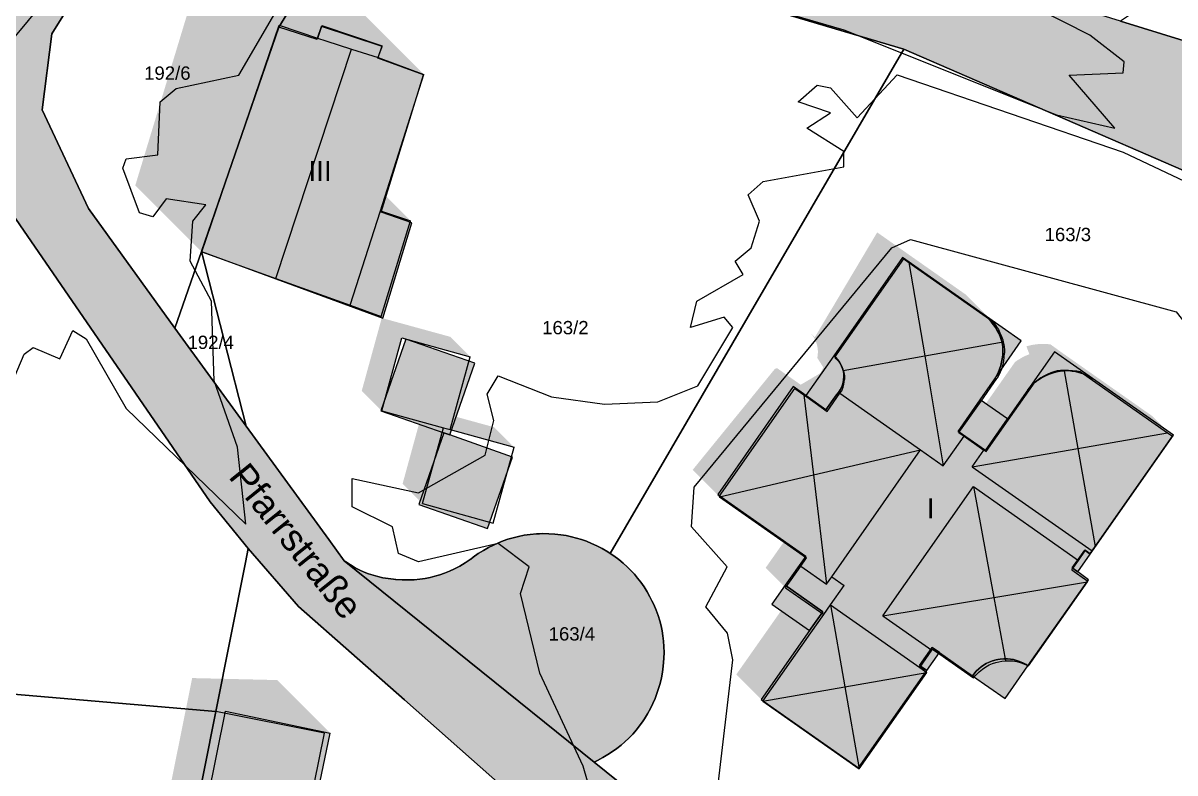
# Model space of a CAD drawing. Header units: millimetres. Extents: x 238 to 3518, y -74 to 2735.
# Drawn here: x 1613.8 to 1700.4, y 1264.7 to 1321.1 of the extents above; entities that cross this region are included whole.
import ezdxf
from ezdxf.enums import TextEntityAlignment as Align

# ---------------------------------------------------------------- set-up
doc = ezdxf.new("R2010")
doc.units = ezdxf.units.MM
for name, color, linetype in [('LP_Flurstueck_bez', 7, 'Continuous'), ('LP_Flurstuecke', 8, 'Continuous'), ('LP_Gebaeude_Dachaufsicht', 9, 'Continuous'), ('LP_Gebaeude_Dachschatten', 253, 'Continuous'), ('LP_Gebaeude_F', 254, 'Continuous'), ('LP_Gebaeude_Geschosszahl', 7, 'Continuous'), ('LP_Gebaeude_Schatten', 7, 'Continuous'), ('LP_Gebaeude_U', 7, 'Continuous'), ('LP_Topographie_Hoehenlinien', 8, 'Continuous'), ('LP_Verkehr_Strassen', 9, 'Continuous'), ('LP_Verkehr_Strassennamen', 7, 'Continuous'), ('LP_Verkehr_Wege_Plaetze', 252, 'Continuous')]:
    doc.layers.add(name, color=color, linetype=linetype)
doc.styles.get("Standard").update_dxf_attribs({"font": 'arial.ttf'})

msp = doc.modelspace()

# ---------------------------------------------------------------- hatches: boundary and pattern name
at = {"layer": 'LP_Gebaeude_Dachschatten'}
for points in [[(1638.493, 1319.17), (1636.557, 1319.786), (1635.92, 1320.003), (1635.916, 1319.99), (1633.043, 1320.985), (1627.217, 1303.922), (1632.8, 1301.91)], [(1681.599, 1296.085), (1680.405, 1303.119), (1680.027, 1303.385), (1674.831, 1295.989), (1674.875, 1295.95), (1675.035, 1295.788), (1675.166, 1295.624), (1675.271, 1295.464), (1675.361, 1295.294), (1675.442, 1295.1), (1675.477, 1294.984)], [(1681.599, 1296.085), (1687.503, 1297.147), (1687.467, 1297.295), (1687.379, 1297.562), (1687.262, 1297.839), (1687.142, 1298.069), (1687.06, 1298.205), (1686.92, 1298.411), (1686.766, 1298.607), (1686.661, 1298.726), (1680.405, 1303.119)], [(1693.123, 1289.134), (1692.093, 1294.975), (1692.075, 1294.973), (1691.786, 1294.935), (1691.517, 1294.881), (1691.252, 1294.811), (1690.976, 1294.718), (1690.691, 1294.601), (1690.397, 1294.454), (1690.099, 1294.276), (1689.899, 1294.137), (1687.882, 1291.264), (1686.216, 1288.891), (1686.056, 1289.003), (1685.18, 1287.755)], [(1693.123, 1289.134), (1699.875, 1290.307), (1693.298, 1294.926), (1693.057, 1294.962), (1692.711, 1294.991), (1692.383, 1294.994), (1692.093, 1294.975)], [(1673.229, 1287.145), (1672.508, 1293.16), (1671.842, 1293.628), (1666.142, 1285.512), (1666.159, 1285.5)], [(1673.229, 1287.145), (1681.289, 1289.018), (1675.223, 1293.276), (1674.273, 1291.921), (1672.734, 1293.002), (1672.508, 1293.16)], [(1686.804, 1277.924), (1685.263, 1286.254), (1678.446, 1276.544)], [(1686.804, 1277.924), (1693.844, 1279.087), (1693.878, 1279.135), (1693.01, 1279.745), (1692.661, 1279.99), (1693.165, 1280.706), (1685.263, 1286.254)], [(1675.597, 1271.196), (1674.518, 1277.372), (1674.003, 1276.638), (1673.039, 1275.264), (1669.423, 1270.116)], [(1675.597, 1271.196), (1681.77, 1272.274), (1681.228, 1272.655), (1674.518, 1277.372)], [(1630.351, 1236.879), (1636.888, 1267.701), (1628.996, 1269.352), (1624.466, 1246.896), (1624.38, 1246.468), (1622.696, 1239.079), (1626.725, 1237.921)]]:
    msp.add_hatch(color=253, dxfattribs=at).paths.add_polyline_path(points)
at = {"layer": 'LP_Gebaeude_F'}
for points in [[(1627.196, 1303.955), (1640.846, 1298.942), (1643.028, 1306.099), (1640.724, 1306.898), (1643.909, 1317.229), (1640.464, 1318.481), (1640.791, 1319.379), (1636.22, 1320.868), (1635.902, 1319.888), (1633.013, 1320.818)], [(1666.04, 1285.652), (1672.648, 1281.036), (1671.108, 1278.834), (1673.94, 1276.841), (1672.943, 1275.422), (1669.308, 1270.238), (1676.625, 1265.11), (1681.763, 1272.417), (1681.215, 1272.802), (1682.17, 1274.16), (1682.717, 1273.775), (1685.202, 1272.027), (1685.29, 1272.146), (1685.473, 1272.361), (1685.661, 1272.544), (1685.849, 1272.7), (1686.036, 1272.83), (1686.231, 1272.945), (1686.451, 1273.053), (1686.695, 1273.148), (1686.966, 1273.226), (1687.111, 1273.256), (1687.279, 1273.283), (1687.56, 1273.305), (1687.823, 1273.302), (1688.066, 1273.278), (1688.29, 1273.239), (1688.51, 1273.182), (1688.741, 1273.103), (1688.981, 1272.997), (1689.228, 1272.861), (1689.37, 1272.767), (1693.919, 1279.254), (1693.109, 1279.841), (1692.705, 1280.135), (1693.639, 1281.47), (1694.049, 1281.183), (1700.306, 1290.119), (1694.229, 1294.388), (1694.025, 1294.507), (1693.743, 1294.647), (1693.468, 1294.758), (1693.203, 1294.843), (1692.95, 1294.906), (1692.692, 1294.953), (1692.416, 1294.983), (1692.12, 1294.995), (1691.805, 1294.983), (1691.57, 1294.958), (1691.39, 1294.91), (1691.091, 1294.81), (1690.818, 1294.695), (1690.57, 1294.569), (1690.346, 1294.435), (1690.131, 1294.286), (1689.913, 1294.113), (1689.695, 1293.913), (1689.48, 1293.682), (1689.361, 1293.538), (1687.826, 1291.345), (1686.162, 1288.97), (1684.109, 1290.397), (1685.77, 1292.785), (1686.872, 1294.368), (1686.975, 1294.542), (1687.119, 1294.823), (1687.233, 1295.096), (1687.321, 1295.36), (1687.388, 1295.613), (1687.437, 1295.869), (1687.472, 1296.145), (1687.487, 1296.441), (1687.479, 1296.756), (1687.461, 1296.957), (1687.404, 1297.179), (1687.304, 1297.478), (1687.19, 1297.751), (1687.064, 1297.999), (1686.93, 1298.224), (1686.782, 1298.439), (1686.61, 1298.657), (1686.409, 1298.876), (1686.18, 1299.091), (1686.002, 1299.236), (1679.935, 1303.484), (1674.757, 1296.107), (1674.882, 1295.997), (1675.038, 1295.831), (1675.165, 1295.664), (1675.266, 1295.5), (1675.352, 1295.328), (1675.428, 1295.133), (1675.488, 1294.912), (1675.516, 1294.748), (1675.521, 1294.522), (1675.501, 1294.294), (1675.462, 1294.088), (1675.408, 1293.903), (1675.338, 1293.724), (1675.243, 1293.537), (1675.119, 1293.345), (1674.976, 1293.169), (1674.171, 1292.033), (1672.648, 1293.113), (1671.708, 1293.778)], [(1686.002, 1299.236), (1686.18, 1299.091), (1686.409, 1298.876), (1686.61, 1298.657), (1686.782, 1298.439), (1686.93, 1298.224), (1687.064, 1297.999), (1687.19, 1297.751), (1687.304, 1297.478), (1687.404, 1297.179), (1687.461, 1296.957), (1687.479, 1296.756), (1687.487, 1296.441), (1687.472, 1296.145), (1687.437, 1295.869), (1687.388, 1295.613), (1687.321, 1295.36), (1687.233, 1295.096), (1687.119, 1294.823), (1686.975, 1294.542), (1686.872, 1294.368), (1688.865, 1297.232)], [(1640.69, 1291.959), (1645.427, 1290.3), (1645.867, 1290.142), (1647.747, 1295.538), (1642.559, 1297.347)], [(1689.361, 1293.538), (1689.48, 1293.682), (1689.695, 1293.913), (1689.913, 1294.113), (1690.131, 1294.286), (1690.346, 1294.435), (1690.57, 1294.569), (1690.818, 1294.695), (1691.091, 1294.81), (1691.39, 1294.91), (1691.57, 1294.958), (1691.805, 1294.983), (1692.12, 1294.995), (1692.416, 1294.983), (1692.692, 1294.953), (1692.95, 1294.906), (1693.203, 1294.843), (1693.468, 1294.758), (1693.743, 1294.647), (1694.025, 1294.507), (1694.229, 1294.388), (1691.365, 1296.4)], [(1672.648, 1293.113), (1674.171, 1292.033), (1674.976, 1293.169), (1675.119, 1293.345), (1675.243, 1293.537), (1675.338, 1293.724), (1675.408, 1293.903), (1675.462, 1294.088), (1675.501, 1294.294), (1675.521, 1294.522), (1675.516, 1294.748), (1675.488, 1294.912), (1675.428, 1295.133), (1675.352, 1295.328), (1675.266, 1295.5), (1675.165, 1295.664), (1675.038, 1295.831), (1674.882, 1295.997), (1674.757, 1296.107)], [(1684.109, 1290.397), (1686.162, 1288.97), (1687.826, 1291.345), (1685.77, 1292.785)], [(1643.539, 1284.912), (1648.717, 1283.093), (1650.596, 1288.471), (1645.867, 1290.142), (1645.427, 1290.3)], [(1692.705, 1280.135), (1693.109, 1279.841), (1694.049, 1281.183), (1693.639, 1281.47)], [(1670.108, 1277.411), (1672.943, 1275.422), (1673.94, 1276.841), (1671.108, 1278.834)], [(1681.215, 1272.802), (1681.763, 1272.417), (1682.717, 1273.775), (1682.17, 1274.16)], [(1685.202, 1272.027), (1687.644, 1270.31), (1689.37, 1272.767), (1689.228, 1272.861), (1688.981, 1272.997), (1688.741, 1273.103), (1688.51, 1273.182), (1688.29, 1273.239), (1688.066, 1273.278), (1687.823, 1273.302), (1687.56, 1273.305), (1687.279, 1273.283), (1687.111, 1273.256), (1686.966, 1273.226), (1686.695, 1273.148), (1686.451, 1273.053), (1686.231, 1272.945), (1686.036, 1272.83), (1685.849, 1272.7), (1685.661, 1272.544), (1685.473, 1272.361), (1685.29, 1272.146)], [(1622.235, 1239), (1626.425, 1237.767), (1630.17, 1236.755), (1636.438, 1267.7), (1628.275, 1269.339), (1623.826, 1247.008), (1623.744, 1246.573)]]:
    msp.add_hatch(color=254, dxfattribs=at).paths.add_polyline_path(points)
at = {"layer": 'LP_Gebaeude_Schatten'}
for points in [[(1643.916, 1317.275), (1640.475, 1318.539), (1640.798, 1319.425), (1636.241, 1320.942), (1635.92, 1320.003), (1635.916, 1319.99), (1633.043, 1320.985), (1627.217, 1303.922), (1622.217, 1308.922), (1627.543, 1326.485), (1627.792, 1326.771), (1628.493, 1329.17), (1630.895, 1327.583), (1633.798, 1326.425), (1636.33, 1323.894), (1639.416, 1321.775), (1643.916, 1317.275)], [(1640.651, 1307.019), (1641.014, 1308.161), (1642.928, 1306.247), (1640.651, 1307.019)], [(1673.723, 1294.776), (1673.858, 1294.969), (1673.884, 1295.027), (1673.966, 1295.24), (1673.519, 1295.944), (1673.551, 1296.134), (1673.565, 1296.326), (1673.561, 1296.536), (1673.532, 1296.763), (1673.52, 1296.825), (1673.507, 1296.882), (1673.477, 1296.984), (1673.442, 1297.1), (1673.361, 1297.294), (1673.271, 1297.464), (1673.166, 1297.624), (1673.035, 1297.788), (1673.333, 1297.492), (1678.027, 1305.385), (1678.405, 1305.119), (1684.661, 1300.726), (1686.661, 1298.726), (1680.405, 1303.119), (1680.027, 1303.385), (1674.831, 1295.989), (1674.875, 1295.95), (1675.035, 1295.788), (1675.166, 1295.624), (1675.271, 1295.464), (1675.361, 1295.294), (1675.442, 1295.1), (1675.477, 1294.984), (1675.507, 1294.882), (1675.52, 1294.825), (1675.532, 1294.763), (1675.561, 1294.536), (1675.565, 1294.326), (1675.551, 1294.134), (1675.519, 1293.944), (1675.466, 1293.74), (1675.384, 1293.527), (1675.358, 1293.469), (1675.223, 1293.276), (1674.273, 1291.921), (1672.734, 1293.002), (1672.508, 1293.16), (1671.842, 1293.628), (1666.142, 1285.512), (1664.142, 1287.512), (1670.342, 1295.128), (1670.508, 1295.16), (1670.734, 1295.002), (1672.273, 1293.921), (1673.723, 1294.776)], [(1640.757, 1298.943), (1645.904, 1297.53), (1647.404, 1296.03), (1642.257, 1297.443), (1640.751, 1291.959), (1639.251, 1293.459), (1640.757, 1298.943)], [(1684.716, 1290.391), (1686.382, 1292.764), (1688.399, 1295.637), (1688.599, 1295.776), (1688.897, 1295.954), (1689.191, 1296.101), (1689.476, 1296.218), (1689.252, 1296.811), (1689.517, 1296.881), (1689.786, 1296.935), (1690.075, 1296.973), (1690.093, 1296.975), (1690.383, 1296.994), (1690.711, 1296.991), (1691.057, 1296.962), (1691.798, 1296.426), (1698.375, 1291.807), (1698.745, 1291.547), (1700.245, 1290.047), (1699.875, 1290.307), (1693.298, 1294.926), (1693.057, 1294.962), (1692.711, 1294.991), (1692.383, 1294.994), (1692.093, 1294.975), (1692.075, 1294.973), (1691.786, 1294.935), (1691.517, 1294.881), (1691.252, 1294.811), (1690.976, 1294.718), (1690.691, 1294.601), (1690.397, 1294.454), (1690.099, 1294.276), (1689.899, 1294.137), (1687.882, 1291.264), (1686.216, 1288.891), (1686.056, 1289.003), (1684.57, 1290.048), (1684.175, 1290.326), (1684.405, 1290.654), (1684.556, 1290.503), (1684.716, 1290.391)], [(1643.615, 1291.173), (1645.393, 1290.685), (1643.827, 1284.979), (1642.327, 1286.479), (1643.615, 1291.173)], [(1650.714, 1289.225), (1645.899, 1290.546), (1646.177, 1291.559), (1649.214, 1290.725), (1650.714, 1289.225)], [(1670.783, 1281.78), (1671.005, 1282.096), (1672.715, 1280.895), (1672.283, 1280.28), (1671.138, 1278.65), (1669.638, 1280.15), (1670.783, 1281.78)], [(1693.01, 1279.745), (1692.661, 1279.99), (1692.811, 1280.203), (1693.878, 1279.135), (1693.01, 1279.745)], [(1671.039, 1277.264), (1671.723, 1278.239), (1674.003, 1276.638), (1673.039, 1275.264), (1669.423, 1270.116), (1667.423, 1272.116), (1671.039, 1277.264)], [(1681.228, 1272.655), (1681.294, 1272.75), (1681.77, 1272.274), (1681.228, 1272.655)], [(1626.496, 1271.852), (1632.888, 1271.701), (1636.888, 1267.701), (1628.996, 1269.352), (1624.466, 1246.896), (1624.38, 1246.468), (1622.696, 1239.079), (1626.725, 1237.921), (1625.341, 1232.645), (1623.956, 1227.369), (1620.57, 1228.363), (1619.329, 1223.516), (1616.829, 1226.016), (1616.57, 1232.363), (1620.456, 1230.869), (1617.341, 1240.645), (1620.404, 1241.371), (1620.196, 1241.579), (1621.88, 1248.968), (1621.966, 1249.396), (1626.496, 1271.852)]]:
    msp.add_hatch(color=7, dxfattribs=at).paths.add_polyline_path(points)
at = {"layer": 'LP_Verkehr_Strassen'}
for points in [[(1623.688, 1343.969), (1626.361, 1341.411), (1641.19, 1327.545), (1656.824, 1326.056), (1680.035, 1319.168), (1703.735, 1308.882), (1705.425, 1306.603), (1705.874, 1307.952), (1721.108, 1301.685), (1740.502, 1292.941), (1750.013, 1288.654), (1772.117, 1278.688), (1787.905, 1272.636), (1790.718, 1272.499), (1795.045, 1271.788), (1800.082, 1270.218), (1818.838, 1264.161), (1830.413, 1266.735), (1858.723, 1273.799), (1888.503, 1281.635), (1917.34, 1288.532), (1950.392, 1296.779), (1998.123, 1305.161), (2003.541, 1305.366), (2006.379, 1303.843), (2007.536, 1302.411), (2008.843, 1300.793), (2009.195, 1299.23), (2031.561, 1300.504), (2033.098, 1302.335), (2033.96, 1303.323), (2034.897, 1304.241), (2035.559, 1304.916), (2036.025, 1305.323), (2037.826, 1305.481), (2039.131, 1305.116), (2040.252, 1304.159), (2042.355, 1300.928), (2047.468, 1304.829), (2046.647, 1306.428), (2045.474, 1309.005), (2045.495, 1311.577), (2046.455, 1314.464), (2046.537, 1314.652), (2043.69, 1321.625), (2042.78, 1321.452), (2040.517, 1321.457), (2037.615, 1322.92), (2036.941, 1323.469), (2025.106, 1317.944), (2025.017, 1316.205), (1967.443, 1305.925), (1955.31, 1303.773), (1947.781, 1302.438), (1938.723, 1300.607), (1933.889, 1298.84), (1925.76, 1296.837), (1911.505, 1293.633), (1893.653, 1288.961), (1873.043, 1284.391), (1849.209, 1277.876), (1836.774, 1274.485), (1832.985, 1273.817), (1828.965, 1273.297), (1824.031, 1273.047), (1819.63, 1273.057), (1814.028, 1273.5), (1808.071, 1274.163), (1782.478, 1280.912), (1779.676, 1282.111), (1777.417, 1283.757), (1776.096, 1285.89), (1768.598, 1290.068), (1765.822, 1288.556), (1684.369, 1323.523), (1658.303, 1331.863), (1643.233, 1335.52), (1639.156, 1335.193), (1633.707, 1336.772), (1629.625, 1342.262)], [(1596.438, 1322.318), (1607.235, 1314.014), (1610.689, 1310.041), (1627.844, 1285.102), (1630.714, 1281.601), (1634.501, 1277.23), (1642.456, 1270.204), (1649.909, 1263.621), (1667.157, 1250.039), (1670.797, 1254.184), (1656.733, 1265.53), (1656.993, 1265.654), (1657.398, 1265.867), (1657.775, 1266.09), (1658.127, 1266.322), (1658.453, 1266.559), (1658.756, 1266.8), (1659.048, 1267.054), (1659.341, 1267.332), (1659.632, 1267.636), (1659.921, 1267.967), (1660.204, 1268.326), (1660.372, 1268.559), (1660.516, 1268.775), (1660.757, 1269.17), (1660.97, 1269.56), (1661.156, 1269.943), (1661.318, 1270.318), (1661.458, 1270.685), (1661.581, 1271.057), (1661.694, 1271.45), (1661.792, 1271.864), (1661.873, 1272.301), (1661.936, 1272.759), (1661.961, 1273.017), (1661.984, 1273.337), (1661.996, 1273.788), (1661.986, 1274.22), (1661.955, 1274.633), (1661.908, 1275.027), (1661.845, 1275.403), (1661.766, 1275.775), (1661.667, 1276.159), (1661.544, 1276.555), (1661.396, 1276.961), (1661.22, 1277.376), (1661.082, 1277.665), (1660.935, 1277.959), (1660.715, 1278.352), (1660.486, 1278.719), (1660.249, 1279.059), (1660.006, 1279.373), (1659.761, 1279.664), (1659.503, 1279.944), (1659.221, 1280.223), (1658.914, 1280.501), (1658.579, 1280.775), (1658.216, 1281.042), (1657.943, 1281.224), (1657.754, 1281.346), (1657.345, 1281.589), (1656.94, 1281.801), (1656.542, 1281.985), (1656.153, 1282.143), (1655.772, 1282.276), (1655.403, 1282.389), (1655.029, 1282.485), (1654.634, 1282.567), (1654.219, 1282.635), (1653.784, 1282.684), (1653.328, 1282.713), (1652.852, 1282.718), (1652.627, 1282.711), (1652.402, 1282.7), (1651.928, 1282.657), (1651.476, 1282.592), (1651.046, 1282.508), (1650.637, 1282.408), (1650.251, 1282.294), (1649.886, 1282.168), (1649.527, 1282.027), (1649.159, 1281.863), (1648.783, 1281.675), (1648.401, 1281.46), (1648.015, 1281.216), (1647.626, 1280.942), (1647.447, 1280.804), (1647.42, 1280.784), (1647.023, 1280.515), (1646.628, 1280.278), (1646.238, 1280.073), (1645.855, 1279.896), (1645.48, 1279.746), (1645.115, 1279.62), (1644.76, 1279.515), (1644.401, 1279.427), (1644.022, 1279.352), (1643.622, 1279.293), (1643.202, 1279.252), (1642.762, 1279.233), (1642.302, 1279.239), (1641.823, 1279.272), (1641.789, 1279.275), (1641.651, 1279.286), (1641.23, 1279.335), (1640.832, 1279.404), (1640.455, 1279.49), (1640.1, 1279.591), (1639.766, 1279.703), (1639.438, 1279.831), (1639.102, 1279.982), (1638.758, 1280.158), (1638.408, 1280.361), (1638.054, 1280.594), (1637.941, 1280.674), (1636.771, 1282.273), (1630.554, 1290.8), (1625.203, 1298.186), (1618.684, 1307.172), (1615.219, 1314.618), (1615.95, 1320.319), (1619.599, 1326.206)]]:
    msp.add_hatch(color=9, dxfattribs=at).paths.add_polyline_path(points)
at = {"layer": 'LP_Verkehr_Wege_Plaetze'}
msp.add_hatch(color=252, dxfattribs=at).paths.add_polyline_path([(1626.601, 1349.588), (1629.625, 1342.262), (1633.707, 1336.772), (1639.156, 1335.193), (1643.233, 1335.52), (1658.303, 1331.863), (1684.369, 1323.523), (1765.822, 1288.556), (1768.598, 1290.068), (1766.14, 1291.438), (1758.673, 1293.077), (1752.505, 1295.577), (1739.971, 1301.035), (1740.101, 1301.275), (1735.303, 1303.334), (1735.113, 1303.234), (1724.397, 1307.962), (1724.337, 1307.842), (1708.063, 1314.939), (1708.991, 1317.356), (1696.336, 1321.288), (1688.651, 1323.676), (1667.268, 1330.32), (1659.373, 1332.773), (1646.848, 1336.891), (1646.938, 1337.351), (1644.089, 1338.101), (1644.999, 1340.38), (1635.091, 1350.803), (1633.754, 1349.234), (1629.668, 1345.739)])

# ---------------------------------------------------------------- linework, layer by layer
at = {"layer": 'LP_Flurstuecke', "color": 8}
for points in [[(1696.336, 1321.288), (1708.991, 1317.356), (1708.063, 1314.939), (1724.337, 1307.842), (1724.397, 1307.962), (1735.113, 1303.234), (1735.303, 1303.334), (1740.101, 1301.275), (1749.347, 1318.238), (1771.109, 1341.318), (1767.91, 1346.626), (1763.133, 1356.325), (1748.217, 1357.241), (1716.427, 1361.213), (1711.821, 1346.731), (1707.434, 1334.991), (1704.297, 1326.597), (1697.462, 1322.039)], [(1615.219, 1314.618), (1618.684, 1307.172), (1625.203, 1298.186), (1627.196, 1303.955), (1633.013, 1320.818), (1635.429, 1324.752), (1641.19, 1327.545), (1635.393, 1328.195), (1619.599, 1326.206), (1615.95, 1320.319)], [(1596.438, 1322.318), (1607.235, 1314.014), (1610.689, 1310.041), (1627.844, 1285.102), (1630.714, 1281.601), (1634.501, 1277.23), (1642.456, 1270.204), (1649.909, 1263.621), (1667.157, 1250.039), (1670.797, 1254.184), (1656.733, 1265.53), (1637.941, 1280.674), (1636.771, 1282.273), (1630.554, 1290.8), (1625.203, 1298.186), (1618.684, 1307.172), (1615.219, 1314.618), (1615.95, 1320.319), (1619.599, 1326.206)], [(1577.675, 1276.107), (1590.25, 1272.438), (1596.167, 1272.018), (1602.205, 1271.568), (1628.275, 1269.339), (1630.504, 1280.544), (1630.714, 1281.601), (1627.844, 1285.102), (1610.689, 1310.041), (1607.235, 1314.014), (1602.865, 1312.692), (1596.068, 1302.656), (1577.735, 1276.467)], [(1625.203, 1298.186), (1630.554, 1290.8), (1627.196, 1303.955)], [(1637.941, 1280.674), (1656.733, 1265.53), (1656.993, 1265.654), (1657.398, 1265.867), (1657.775, 1266.09), (1658.127, 1266.322), (1658.453, 1266.559), (1658.756, 1266.8), (1659.048, 1267.054), (1659.341, 1267.332), (1659.632, 1267.636), (1659.921, 1267.967), (1660.204, 1268.326), (1660.372, 1268.559), (1660.516, 1268.775), (1660.757, 1269.17), (1660.97, 1269.56), (1661.156, 1269.943), (1661.318, 1270.318), (1661.458, 1270.685), (1661.581, 1271.057), (1661.694, 1271.45), (1661.792, 1271.864), (1661.873, 1272.301), (1661.936, 1272.759), (1661.961, 1273.017), (1661.984, 1273.337), (1661.996, 1273.788), (1661.986, 1274.22), (1661.955, 1274.633), (1661.908, 1275.027), (1661.845, 1275.403), (1661.766, 1275.775), (1661.667, 1276.159), (1661.544, 1276.555), (1661.396, 1276.961), (1661.22, 1277.376), (1661.082, 1277.665), (1660.935, 1277.959), (1660.715, 1278.352), (1660.486, 1278.719), (1660.249, 1279.059), (1660.006, 1279.373), (1659.761, 1279.664), (1659.503, 1279.944), (1659.221, 1280.223), (1658.914, 1280.501), (1658.579, 1280.775), (1658.216, 1281.042), (1657.943, 1281.224), (1657.754, 1281.346), (1657.345, 1281.589), (1656.94, 1281.801), (1656.542, 1281.985), (1656.153, 1282.143), (1655.772, 1282.276), (1655.403, 1282.389), (1655.029, 1282.485), (1654.634, 1282.567), (1654.219, 1282.635), (1653.784, 1282.684), (1653.328, 1282.713), (1652.852, 1282.718), (1652.627, 1282.711), (1652.402, 1282.7), (1651.928, 1282.657), (1651.476, 1282.592), (1651.046, 1282.508), (1650.637, 1282.408), (1650.251, 1282.294), (1649.886, 1282.168), (1649.527, 1282.027), (1649.159, 1281.863), (1648.783, 1281.675), (1648.401, 1281.46), (1648.015, 1281.216), (1647.626, 1280.942), (1647.447, 1280.804), (1647.42, 1280.784), (1647.023, 1280.515), (1646.628, 1280.278), (1646.238, 1280.073), (1645.855, 1279.896), (1645.48, 1279.746), (1645.115, 1279.62), (1644.76, 1279.515), (1644.401, 1279.427), (1644.022, 1279.352), (1643.622, 1279.293), (1643.202, 1279.252), (1642.762, 1279.233), (1642.302, 1279.239), (1641.823, 1279.272), (1641.789, 1279.275), (1641.651, 1279.286), (1641.23, 1279.335), (1640.832, 1279.404), (1640.455, 1279.49), (1640.1, 1279.591), (1639.766, 1279.703), (1639.438, 1279.831), (1639.102, 1279.982), (1638.758, 1280.158), (1638.408, 1280.361), (1638.054, 1280.594)], [(1614.549, 1200.376), (1623.575, 1198.937), (1659.491, 1195.258), (1661.294, 1211.716), (1661.787, 1216.211), (1664.001, 1226.43), (1666.379, 1237.407), (1667.157, 1250.039), (1649.909, 1263.621), (1642.456, 1270.204), (1634.501, 1277.23), (1630.714, 1281.601), (1630.504, 1280.544), (1628.275, 1269.339), (1623.826, 1247.008), (1623.744, 1246.573), (1620.007, 1227.815), (1619.124, 1223.365), (1618.668, 1221.068), (1614.739, 1201.356)], [(1598.796, 1249.717), (1621.847, 1247.228), (1623.826, 1247.008), (1628.275, 1269.339), (1602.205, 1271.568)]]:
    msp.add_lwpolyline(points, close=True, dxfattribs=at)
for points in [[(1752.505, 1295.577), (1739.971, 1301.035), (1724.337, 1307.842), (1708.063, 1314.939), (1708.991, 1317.356), (1696.336, 1321.288), (1688.651, 1323.676), (1667.268, 1330.32), (1659.373, 1332.773), (1646.848, 1336.891), (1646.938, 1337.351), (1644.089, 1338.101), (1629.625, 1342.262), (1623.688, 1343.969), (1626.361, 1341.411), (1641.19, 1327.545), (1656.824, 1326.056), (1680.035, 1319.168), (1703.735, 1308.882), (1705.425, 1306.603), (1705.874, 1307.952), (1721.108, 1301.685), (1740.502, 1292.941), (1750.013, 1288.654)], [(1635.429, 1324.752), (1633.013, 1320.818), (1627.196, 1303.955), (1630.554, 1290.8), (1636.771, 1282.273), (1637.941, 1280.674), (1638.054, 1280.594), (1638.408, 1280.361), (1638.758, 1280.158), (1639.102, 1279.982), (1639.438, 1279.831), (1639.766, 1279.703), (1640.1, 1279.591), (1640.455, 1279.49), (1640.832, 1279.404), (1641.23, 1279.335), (1641.651, 1279.286), (1641.789, 1279.275), (1641.823, 1279.272), (1642.302, 1279.239), (1642.762, 1279.233), (1643.202, 1279.252), (1643.622, 1279.293), (1644.022, 1279.352), (1644.401, 1279.427), (1644.76, 1279.515), (1645.115, 1279.62), (1645.48, 1279.746), (1645.855, 1279.896), (1646.238, 1280.073), (1646.628, 1280.278), (1647.023, 1280.515), (1647.42, 1280.784), (1647.447, 1280.804), (1647.626, 1280.942), (1648.015, 1281.216), (1648.401, 1281.46), (1648.783, 1281.675), (1649.159, 1281.863), (1649.527, 1282.027), (1649.886, 1282.168), (1650.251, 1282.294), (1650.637, 1282.408), (1651.046, 1282.508), (1651.476, 1282.592), (1651.928, 1282.657), (1652.402, 1282.7), (1652.627, 1282.711), (1652.852, 1282.718), (1653.328, 1282.713), (1653.784, 1282.684), (1654.219, 1282.635), (1654.634, 1282.567), (1655.029, 1282.485), (1655.403, 1282.389), (1655.772, 1282.276), (1656.153, 1282.143), (1656.542, 1281.985), (1656.94, 1281.801), (1657.345, 1281.589), (1657.754, 1281.346), (1657.943, 1281.224), (1680.035, 1319.168), (1656.824, 1326.056)], [(1703.735, 1308.882), (1680.035, 1319.168), (1657.943, 1281.224), (1658.216, 1281.042), (1658.579, 1280.775), (1658.914, 1280.501), (1659.221, 1280.223), (1659.503, 1279.944), (1659.761, 1279.664), (1660.006, 1279.373), (1660.249, 1279.059), (1660.486, 1278.719), (1660.715, 1278.352), (1660.935, 1277.959), (1661.082, 1277.665), (1661.22, 1277.376), (1661.396, 1276.961), (1661.544, 1276.555), (1661.667, 1276.159), (1661.766, 1275.775), (1661.845, 1275.403), (1661.908, 1275.027), (1661.955, 1274.633), (1661.986, 1274.22), (1661.996, 1273.788), (1661.984, 1273.337), (1661.961, 1273.017), (1661.936, 1272.759), (1661.873, 1272.301), (1661.792, 1271.864), (1661.694, 1271.45), (1661.581, 1271.057), (1661.458, 1270.685), (1661.318, 1270.318), (1661.156, 1269.943), (1660.97, 1269.56), (1660.757, 1269.17), (1660.516, 1268.775), (1660.372, 1268.559), (1660.204, 1268.326), (1659.921, 1267.967), (1659.632, 1267.636), (1659.341, 1267.332), (1659.048, 1267.054), (1658.756, 1266.8), (1658.453, 1266.559), (1658.127, 1266.322), (1657.775, 1266.09), (1657.398, 1265.867), (1656.993, 1265.654), (1656.733, 1265.53), (1670.797, 1254.184)]]:
    msp.add_lwpolyline(points, dxfattribs=at)
at = {"layer": 'LP_Gebaeude_Dachaufsicht', "color": 9}
for p, q in [((1627.217, 1303.922, 79.203), (1633.043, 1320.985, 79.203)), ((1633.043, 1320.985, 79.203), (1635.916, 1319.99, 82.568)), ((1635.92, 1320.003, 82.081), (1636.241, 1320.942, 82.081)), ((1636.241, 1320.942, 82.081), (1640.798, 1319.425, 82.081)), ((1635.916, 1319.99, 82.568), (1635.92, 1320.003, 82.568)), ((1635.92, 1320.003, 82.568), (1636.557, 1319.786, 83.312)), ((1635.92, 1320.003, 82.081), (1636.557, 1319.786, 82.081)), ((1636.557, 1319.786, 83.312), (1638.493, 1319.17, 85.56)), ((1636.557, 1319.786, 82.081), (1638.493, 1319.17, 82.081)), ((1632.8, 1301.91, 85.56), (1638.493, 1319.17, 85.56)), ((1638.493, 1319.17, 82.081), (1640.475, 1318.539, 82.081)), ((1638.493, 1319.17, 85.56), (1640.475, 1318.539, 83.258)), ((1640.475, 1318.539, 82.081), (1640.798, 1319.425, 82.081)), ((1640.475, 1318.539, 83.258), (1643.916, 1317.275, 79.203)), ((1640.651, 1307.019, 79.203), (1643.916, 1317.275, 79.203)), ((1638.384, 1299.897, 79.203), (1640.651, 1307.019, 79.203)), ((1640.651, 1307.019, 79.203), (1642.928, 1306.247, 79.203)), ((1640.707, 1299.06, 79.203), (1642.928, 1306.247, 79.203)), ((1627.217, 1303.922, 79.203), (1632.8, 1301.91, 85.56)), ((1674.831, 1295.989, 76.426), (1680.027, 1303.385, 76.426)), ((1680.027, 1303.385, 76.426), (1680.405, 1303.119, 76.711)), ((1680.405, 1303.119, 76.711), (1681.599, 1296.085, 79.816)), ((1680.405, 1303.119, 76.711), (1686.661, 1298.726, 76.711)), ((1632.8, 1301.91, 85.56), (1638.384, 1299.897, 79.203)), ((1638.384, 1299.897, 79.203), (1640.707, 1299.06, 79.203)), ((1686.661, 1298.726, 76.711), (1686.766, 1298.607, 76.733)), ((1686.766, 1298.607, 76.733), (1686.92, 1298.411, 76.777)), ((1686.92, 1298.411, 76.777), (1687.06, 1298.205, 76.831)), ((1687.06, 1298.205, 76.831), (1687.142, 1298.069, 76.871)), ((1640.751, 1291.959, 75.172), (1642.257, 1297.443, 75.172)), ((1642.257, 1297.443, 75.172), (1647.404, 1296.03, 75.172)), ((1687.142, 1298.069, 76.871), (1687.262, 1297.839, 76.944)), ((1687.262, 1297.839, 76.944), (1687.379, 1297.562, 77.041)), ((1687.379, 1297.562, 77.041), (1687.467, 1297.295, 77.144)), ((1687.467, 1297.295, 77.144), (1687.503, 1297.147, 77.206)), ((1681.599, 1296.085, 79.816), (1687.503, 1297.147, 77.206)), ((1687.503, 1297.147, 77.206), (1687.53, 1297.039, 77.154)), ((1687.53, 1297.039, 77.154), (1687.571, 1296.796, 77.047)), ((1687.571, 1296.796, 77.047), (1687.595, 1296.551, 76.947)), ((1687.595, 1296.551, 76.947), (1687.603, 1296.288, 76.85)), ((1645.899, 1290.546, 75.172), (1647.404, 1296.03, 75.172)), ((1674.831, 1295.989, 76.426), (1674.875, 1295.95, 76.461)), ((1674.875, 1295.95, 76.461), (1675.035, 1295.788, 76.6)), ((1675.035, 1295.788, 76.6), (1675.166, 1295.624, 76.725)), ((1675.166, 1295.624, 76.725), (1675.271, 1295.464, 76.835)), ((1675.477, 1294.984, 77.109), (1681.599, 1296.085, 79.816)), ((1681.599, 1296.085, 79.816), (1683.002, 1287.815, 76.166)), ((1687.495, 1295.455, 76.608), (1687.549, 1295.709, 76.671)), ((1687.549, 1295.709, 76.671), (1687.589, 1296.007, 76.757)), ((1687.589, 1296.007, 76.757), (1687.603, 1296.288, 76.85)), ((1675.271, 1295.464, 76.835), (1675.361, 1295.294, 76.941)), ((1675.361, 1295.294, 76.941), (1675.442, 1295.1, 77.051)), ((1675.442, 1295.1, 77.051), (1675.477, 1294.984, 77.109)), ((1675.477, 1294.984, 77.109), (1675.507, 1294.882, 77.069)), ((1675.507, 1294.882, 77.069), (1675.52, 1294.825, 77.045)), ((1675.52, 1294.825, 77.045), (1675.532, 1294.763, 77.018)), ((1675.532, 1294.763, 77.018), (1675.561, 1294.536, 76.914)), ((1687.066, 1294.449, 76.468), (1687.197, 1294.677, 76.483)), ((1687.197, 1294.677, 76.483), (1687.304, 1294.899, 76.507)), ((1687.304, 1294.899, 76.507), (1687.395, 1295.127, 76.542)), ((1687.395, 1295.127, 76.542), (1687.475, 1295.378, 76.591)), ((1687.475, 1295.378, 76.591), (1687.495, 1295.455, 76.608)), ((1690.691, 1294.601, 76.535), (1690.976, 1294.718, 76.641)), ((1690.976, 1294.718, 76.641), (1691.252, 1294.811, 76.751)), ((1691.252, 1294.811, 76.751), (1691.517, 1294.881, 76.864)), ((1691.517, 1294.881, 76.864), (1691.786, 1294.935, 76.985)), ((1691.786, 1294.935, 76.985), (1692.075, 1294.973, 77.122)), ((1692.075, 1294.973, 77.122), (1692.093, 1294.975, 77.131)), ((1692.093, 1294.975, 77.131), (1692.383, 1294.994, 77.014)), ((1692.093, 1294.975, 77.131), (1693.123, 1289.134, 79.816)), ((1692.383, 1294.994, 77.014), (1692.711, 1294.991, 76.895)), ((1692.711, 1294.991, 76.895), (1693.057, 1294.962, 76.782)), ((1693.057, 1294.962, 76.782), (1693.298, 1294.926, 76.713)), ((1693.298, 1294.926, 76.713), (1699.875, 1290.307, 76.714)), ((1675.466, 1293.74, 76.482), (1675.519, 1293.944, 76.603)), ((1675.519, 1293.944, 76.603), (1675.551, 1294.134, 76.709)), ((1675.551, 1294.134, 76.709), (1675.565, 1294.326, 76.811)), ((1675.561, 1294.536, 76.914), (1675.565, 1294.326, 76.811)), ((1685.84, 1292.698, 76.466), (1687.023, 1294.382, 76.466)), ((1687.023, 1294.382, 76.466), (1687.066, 1294.449, 76.468)), ((1687.882, 1291.264, 76.291), (1689.899, 1294.137, 76.291)), ((1689.899, 1294.137, 76.291), (1690.099, 1294.276, 76.344)), ((1690.099, 1294.276, 76.344), (1690.397, 1294.454, 76.435)), ((1690.397, 1294.454, 76.435), (1690.691, 1294.601, 76.535)), ((1666.142, 1285.512, 76.495), (1671.842, 1293.628, 76.499)), ((1671.842, 1293.628, 76.499), (1672.508, 1293.16, 76.905)), ((1672.508, 1293.16, 76.905), (1672.734, 1293.002, 76.905)), ((1672.508, 1293.16, 76.905), (1673.229, 1287.145, 78.919)), ((1672.734, 1293.002, 76.905), (1674.273, 1291.921, 76.905)), ((1674.273, 1291.921, 76.905), (1675.223, 1293.276, 76.166)), ((1675.223, 1293.276, 76.164), (1675.358, 1293.469, 76.308)), ((1675.223, 1293.276, 76.164), (1681.289, 1289.018, 76.166)), ((1675.223, 1293.276, 76.166), (1681.289, 1289.018, 76.166)), ((1675.358, 1293.469, 76.308), (1675.384, 1293.527, 76.347)), ((1675.384, 1293.527, 76.347), (1675.466, 1293.74, 76.482)), ((1684.175, 1290.326, 76.465), (1685.84, 1292.698, 76.466)), ((1640.751, 1291.959, 75.172), (1645.393, 1290.685, 75.172)), ((1686.216, 1288.891, 76.291), (1687.882, 1291.264, 76.291)), ((1643.827, 1284.979, 75.172), (1645.393, 1290.685, 75.172)), ((1645.393, 1290.685, 75.172), (1645.899, 1290.546, 75.172)), ((1645.899, 1290.546, 75.172), (1650.714, 1289.225, 75.172)), ((1684.175, 1290.326, 76.465), (1684.57, 1290.048, 76.166)), ((1693.123, 1289.134, 79.816), (1699.875, 1290.307, 76.714)), ((1699.875, 1290.307, 76.714), (1700.245, 1290.047, 76.425)), ((1683.002, 1287.815, 77.083), (1684.57, 1290.048, 77.083)), ((1683.002, 1287.815, 76.166), (1684.57, 1290.048, 76.166)), ((1684.57, 1290.048, 77.083), (1686.056, 1289.003, 77.083)), ((1694.425, 1281.758, 76.425), (1700.245, 1290.047, 76.425)), ((1649.149, 1283.519, 75.172), (1650.714, 1289.225, 75.172)), ((1673.229, 1287.145, 78.919), (1681.289, 1289.018, 76.166)), ((1674.604, 1279.48, 77.083), (1681.289, 1289.018, 77.083)), ((1674.604, 1279.48, 76.166), (1681.289, 1289.018, 76.166)), ((1681.289, 1289.018, 76.166), (1683.002, 1287.815, 76.166)), ((1681.289, 1289.018, 77.083), (1683.002, 1287.815, 77.083)), ((1685.18, 1287.755, 76.166), (1693.123, 1289.134, 79.816)), ((1685.18, 1287.755, 76.166), (1686.056, 1289.003, 76.166)), ((1685.18, 1287.755, 77.083), (1686.056, 1289.003, 77.083)), ((1686.056, 1289.003, 76.166), (1686.216, 1288.891, 76.291)), ((1693.123, 1289.134, 79.816), (1694.425, 1281.758, 76.425)), ((1685.18, 1287.755, 77.083), (1694.193, 1281.427, 77.083)), ((1685.18, 1287.755, 76.166), (1694.193, 1281.427, 76.166)), ((1666.159, 1285.5, 76.505), (1673.229, 1287.145, 78.919)), ((1673.229, 1287.145, 78.919), (1674.215, 1278.925, 76.166)), ((1678.446, 1276.544, 76.166), (1685.263, 1286.254, 76.166)), ((1678.446, 1276.544, 77.083), (1685.263, 1286.254, 77.083)), ((1685.263, 1286.254, 77.083), (1693.165, 1280.706, 77.083)), ((1685.263, 1286.254, 76.166), (1686.804, 1277.924, 80.076)), ((1685.263, 1286.254, 76.166), (1693.165, 1280.706, 76.166)), ((1666.142, 1285.512, 76.495), (1666.159, 1285.5, 76.505)), ((1666.159, 1285.5, 76.505), (1672.715, 1280.895, 76.502)), ((1643.827, 1284.979, 75.172), (1649.149, 1283.519, 75.172)), ((1694.193, 1281.427, 76.166), (1694.425, 1281.758, 76.425)), ((1672.283, 1280.28, 76.166), (1672.715, 1280.895, 76.502)), ((1693.165, 1280.706, 77.083), (1693.704, 1281.473, 77.083)), ((1693.704, 1281.473, 77.083), (1694.053, 1281.228, 77.083)), ((1694.053, 1281.228, 77.083), (1694.193, 1281.427, 77.083)), ((1671.138, 1278.65, 76.477), (1672.283, 1280.28, 76.477)), ((1672.283, 1280.28, 76.477), (1674.215, 1278.925, 76.477)), ((1672.283, 1280.28, 76.166), (1674.215, 1278.925, 76.166)), ((1692.661, 1279.99, 76.743), (1693.165, 1280.706, 76.166)), ((1692.661, 1279.99, 76.743), (1693.01, 1279.745, 76.743)), ((1674.215, 1278.925, 76.477), (1674.604, 1279.48, 76.477)), ((1674.215, 1278.925, 76.166), (1674.604, 1279.48, 76.166)), ((1674.604, 1279.48, 76.477), (1675.534, 1278.818, 76.477)), ((1674.604, 1279.48, 77.083), (1675.534, 1278.818, 77.083)), ((1686.804, 1277.924, 80.076), (1693.844, 1279.087, 76.783)), ((1689.408, 1272.771, 76.784), (1693.844, 1279.087, 76.783)), ((1693.01, 1279.745, 76.743), (1693.878, 1279.135, 76.744)), ((1693.844, 1279.087, 76.783), (1693.878, 1279.135, 76.744)), ((1671.138, 1278.65, 76.477), (1674.003, 1276.638, 76.477)), ((1674.518, 1277.372, 77.083), (1675.534, 1278.818, 77.083)), ((1674.518, 1277.372, 76.477), (1675.534, 1278.818, 76.477)), ((1674.003, 1276.638, 76.477), (1674.518, 1277.372, 76.477)), ((1674.003, 1276.638, 77.069), (1674.518, 1277.372, 77.069)), ((1674.518, 1277.372, 77.083), (1681.228, 1272.655, 77.083)), ((1674.518, 1277.372, 77.069), (1675.597, 1271.196, 78.86)), ((1674.518, 1277.372, 77.069), (1681.228, 1272.655, 77.069)), ((1678.446, 1276.544, 76.166), (1686.804, 1277.924, 80.076)), ((1686.804, 1277.924, 80.076), (1687.687, 1273.153, 77.836)), ((1673.039, 1275.264, 77.069), (1674.003, 1276.638, 77.069)), ((1678.446, 1276.544, 76.166), (1682.138, 1273.952, 76.166)), ((1678.446, 1276.544, 77.083), (1682.138, 1273.952, 77.083)), ((1669.423, 1270.116, 77.069), (1673.039, 1275.264, 77.069)), ((1681.228, 1272.655, 77.083), (1682.138, 1273.952, 77.083)), ((1682.138, 1273.952, 76.166), (1682.196, 1274.035, 76.233)), ((1682.196, 1274.035, 76.233), (1682.739, 1273.653, 76.232)), ((1682.739, 1273.653, 76.232), (1685.283, 1271.868, 76.233)), ((1686.71, 1272.944, 77.354), (1686.95, 1273.025, 77.488)), ((1686.95, 1273.025, 77.488), (1687.178, 1273.084, 77.607)), ((1687.178, 1273.084, 77.607), (1687.41, 1273.126, 77.717)), ((1687.41, 1273.126, 77.717), (1687.662, 1273.152, 77.827)), ((1687.662, 1273.152, 77.827), (1687.687, 1273.153, 77.836)), ((1687.687, 1273.153, 77.836), (1687.933, 1273.158, 77.708)), ((1687.933, 1273.158, 77.708), (1688.223, 1273.14, 77.548)), ((1688.223, 1273.14, 77.548), (1688.53, 1273.091, 77.367)), ((1688.53, 1273.091, 77.367), (1688.85, 1273.007, 77.167)), ((1688.85, 1273.007, 77.167), (1689.179, 1272.883, 76.947)), ((1675.597, 1271.196, 78.86), (1681.77, 1272.274, 77.069)), ((1676.677, 1265.022, 77.069), (1681.77, 1272.274, 77.069)), ((1681.228, 1272.655, 77.069), (1681.77, 1272.274, 77.069)), ((1685.444, 1272.066, 76.4), (1685.691, 1272.316, 76.629)), ((1685.691, 1272.316, 76.629), (1685.947, 1272.526, 76.839)), ((1685.947, 1272.526, 76.839), (1686.206, 1272.698, 77.03)), ((1686.206, 1272.698, 77.03), (1686.461, 1272.836, 77.201)), ((1686.461, 1272.836, 77.201), (1686.71, 1272.944, 77.354)), ((1689.179, 1272.883, 76.947), (1689.408, 1272.771, 76.784)), ((1685.283, 1271.868, 76.233), (1685.444, 1272.066, 76.4)), ((1669.423, 1270.116, 77.069), (1675.597, 1271.196, 78.86)), ((1675.597, 1271.196, 78.86), (1676.677, 1265.022, 77.069)), ((1669.423, 1270.116, 77.069), (1676.677, 1265.022, 77.069)), ((1624.466, 1246.896, 76.424), (1628.996, 1269.352, 76.399)), ((1628.996, 1269.352, 76.399), (1636.888, 1267.701, 77.835)), ((1630.351, 1236.879, 77.813), (1636.888, 1267.701, 77.835))]:
    msp.add_line(p, q, dxfattribs=at)
at = {"layer": 'LP_Gebaeude_U', "color": 7}
for points in [[(1627.196, 1303.955), (1640.846, 1298.942), (1643.028, 1306.099), (1640.724, 1306.898), (1643.909, 1317.229), (1640.464, 1318.481), (1640.791, 1319.379), (1636.22, 1320.868), (1635.902, 1319.888), (1633.013, 1320.818)], [(1666.04, 1285.652), (1672.648, 1281.036), (1671.108, 1278.834), (1673.94, 1276.841), (1672.943, 1275.422), (1669.308, 1270.238), (1676.625, 1265.11), (1681.763, 1272.417), (1681.215, 1272.802), (1682.17, 1274.16), (1682.717, 1273.775), (1685.202, 1272.027), (1685.29, 1272.146), (1685.473, 1272.361), (1685.661, 1272.544), (1685.849, 1272.7), (1686.036, 1272.83), (1686.231, 1272.945), (1686.451, 1273.053), (1686.695, 1273.148), (1686.966, 1273.226), (1687.111, 1273.256), (1687.279, 1273.283), (1687.56, 1273.305), (1687.823, 1273.302), (1688.066, 1273.278), (1688.29, 1273.239), (1688.51, 1273.182), (1688.741, 1273.103), (1688.981, 1272.997), (1689.228, 1272.861), (1689.37, 1272.767), (1693.919, 1279.254), (1693.109, 1279.841), (1692.705, 1280.135), (1693.639, 1281.47), (1694.049, 1281.183), (1700.306, 1290.119), (1694.229, 1294.388), (1694.025, 1294.507), (1693.743, 1294.647), (1693.468, 1294.758), (1693.203, 1294.843), (1692.95, 1294.906), (1692.692, 1294.953), (1692.416, 1294.983), (1692.12, 1294.995), (1691.805, 1294.983), (1691.57, 1294.958), (1691.39, 1294.91), (1691.091, 1294.81), (1690.818, 1294.695), (1690.57, 1294.569), (1690.346, 1294.435), (1690.131, 1294.286), (1689.913, 1294.113), (1689.695, 1293.913), (1689.48, 1293.682), (1689.361, 1293.538), (1687.826, 1291.345), (1686.162, 1288.97), (1684.109, 1290.397), (1685.77, 1292.785), (1686.872, 1294.368), (1686.975, 1294.542), (1687.119, 1294.823), (1687.233, 1295.096), (1687.321, 1295.36), (1687.388, 1295.613), (1687.437, 1295.869), (1687.472, 1296.145), (1687.487, 1296.441), (1687.479, 1296.756), (1687.461, 1296.957), (1687.404, 1297.179), (1687.304, 1297.478), (1687.19, 1297.751), (1687.064, 1297.999), (1686.93, 1298.224), (1686.782, 1298.439), (1686.61, 1298.657), (1686.409, 1298.876), (1686.18, 1299.091), (1686.002, 1299.236), (1679.935, 1303.484), (1674.757, 1296.107), (1674.882, 1295.997), (1675.038, 1295.831), (1675.165, 1295.664), (1675.266, 1295.5), (1675.352, 1295.328), (1675.428, 1295.133), (1675.488, 1294.912), (1675.516, 1294.748), (1675.521, 1294.522), (1675.501, 1294.294), (1675.462, 1294.088), (1675.408, 1293.903), (1675.338, 1293.724), (1675.243, 1293.537), (1675.119, 1293.345), (1674.976, 1293.169), (1674.171, 1292.033), (1672.648, 1293.113), (1671.708, 1293.778)], [(1686.002, 1299.236), (1686.18, 1299.091), (1686.409, 1298.876), (1686.61, 1298.657), (1686.782, 1298.439), (1686.93, 1298.224), (1687.064, 1297.999), (1687.19, 1297.751), (1687.304, 1297.478), (1687.404, 1297.179), (1687.461, 1296.957), (1687.479, 1296.756), (1687.487, 1296.441), (1687.472, 1296.145), (1687.437, 1295.869), (1687.388, 1295.613), (1687.321, 1295.36), (1687.233, 1295.096), (1687.119, 1294.823), (1686.975, 1294.542), (1686.872, 1294.368), (1688.865, 1297.232)], [(1640.69, 1291.959), (1645.427, 1290.3), (1645.867, 1290.142), (1647.747, 1295.538), (1642.559, 1297.347)], [(1689.361, 1293.538), (1689.48, 1293.682), (1689.695, 1293.913), (1689.913, 1294.113), (1690.131, 1294.286), (1690.346, 1294.435), (1690.57, 1294.569), (1690.818, 1294.695), (1691.091, 1294.81), (1691.39, 1294.91), (1691.57, 1294.958), (1691.805, 1294.983), (1692.12, 1294.995), (1692.416, 1294.983), (1692.692, 1294.953), (1692.95, 1294.906), (1693.203, 1294.843), (1693.468, 1294.758), (1693.743, 1294.647), (1694.025, 1294.507), (1694.229, 1294.388), (1691.365, 1296.4)], [(1672.648, 1293.113), (1674.171, 1292.033), (1674.976, 1293.169), (1675.119, 1293.345), (1675.243, 1293.537), (1675.338, 1293.724), (1675.408, 1293.903), (1675.462, 1294.088), (1675.501, 1294.294), (1675.521, 1294.522), (1675.516, 1294.748), (1675.488, 1294.912), (1675.428, 1295.133), (1675.352, 1295.328), (1675.266, 1295.5), (1675.165, 1295.664), (1675.038, 1295.831), (1674.882, 1295.997), (1674.757, 1296.107)], [(1684.109, 1290.397), (1686.162, 1288.97), (1687.826, 1291.345), (1685.77, 1292.785)], [(1643.539, 1284.912), (1648.717, 1283.093), (1650.596, 1288.471), (1645.867, 1290.142), (1645.427, 1290.3)], [(1692.705, 1280.135), (1693.109, 1279.841), (1694.049, 1281.183), (1693.639, 1281.47)], [(1670.108, 1277.411), (1672.943, 1275.422), (1673.94, 1276.841), (1671.108, 1278.834)], [(1681.215, 1272.802), (1681.763, 1272.417), (1682.717, 1273.775), (1682.17, 1274.16)], [(1685.202, 1272.027), (1687.644, 1270.31), (1689.37, 1272.767), (1689.228, 1272.861), (1688.981, 1272.997), (1688.741, 1273.103), (1688.51, 1273.182), (1688.29, 1273.239), (1688.066, 1273.278), (1687.823, 1273.302), (1687.56, 1273.305), (1687.279, 1273.283), (1687.111, 1273.256), (1686.966, 1273.226), (1686.695, 1273.148), (1686.451, 1273.053), (1686.231, 1272.945), (1686.036, 1272.83), (1685.849, 1272.7), (1685.661, 1272.544), (1685.473, 1272.361), (1685.29, 1272.146)], [(1622.235, 1239), (1626.425, 1237.767), (1630.17, 1236.755), (1636.438, 1267.7), (1628.275, 1269.339), (1623.826, 1247.008), (1623.744, 1246.573)]]:
    msp.add_lwpolyline(points, close=True, dxfattribs=at)
at = {"layer": 'LP_Topographie_Hoehenlinien', "color": 8}
for points in [[(1611.564, 1318.22), (1615.53, 1322.985), (1619.001, 1325.22), (1622.529, 1326.328), (1631.527, 1327.982), (1638.032, 1328.22), (1632.27, 1330.22), (1631.632, 1331.22), (1635.648, 1334.22), (1612.53, 1335.125)], [(1611.715, 1291.221), (1613.86, 1296.22), (1614.53, 1296.717), (1616.529, 1295.872), (1617.529, 1298.015), (1618.529, 1297.371), (1621.529, 1292.137), (1630.528, 1283.443), (1629.906, 1289.221), (1628.143, 1294.22), (1627.949, 1300.22), (1626.343, 1303.22), (1626.537, 1306.22), (1627.528, 1307.464), (1624.528, 1307.918), (1623.528, 1306.555), (1622.529, 1306.852), (1621.284, 1310.22), (1621.529, 1310.926), (1623.903, 1311.22), (1624.094, 1315.22), (1625.289, 1316.22), (1629.997, 1317.22), (1635.527, 1326.694)], [(1661.523, 1324.71), (1675.521, 1320.631), (1691.509, 1314.22), (1695.899, 1313.22), (1692.474, 1317.22), (1696.518, 1317.4), (1696.618, 1318.22), (1694.026, 1320.22), (1686.187, 1324.22)], [(1657.641, 1259.221), (1655.913, 1265.221), (1652.659, 1272.221), (1651.185, 1278.221), (1651.842, 1280.221), (1649.525, 1281.968), (1643.526, 1280.591), (1642.016, 1281.221), (1641.56, 1283.221), (1638.526, 1284.726), (1638.526, 1286.857), (1643.526, 1285.79), (1648.525, 1288.632), (1649.183, 1291.221), (1648.691, 1293.221), (1649.525, 1294.587), (1653.524, 1293.007), (1657.524, 1292.465), (1661.523, 1292.626), (1664.523, 1293.843), (1667.176, 1298.22), (1666.523, 1299.001), (1663.972, 1298.22), (1664.47, 1300.22), (1667.947, 1302.22), (1667.353, 1303.22), (1668.548, 1304.22), (1669.175, 1306.22), (1668.328, 1308.22), (1669.461, 1309.22), (1675.521, 1310.328), (1675.521, 1311.481), (1672.74, 1313.22), (1674.521, 1314.377), (1672.089, 1315.22), (1673.522, 1316.45), (1674.521, 1316.27), (1676.521, 1313.993), (1679.521, 1317.234), (1696.518, 1311.417), (1702.518, 1308.586)], [(1665.996, 1263.221), (1667.169, 1273.221), (1666.767, 1275.221), (1665.127, 1277.221), (1666.752, 1280.221), (1664.064, 1283.221), (1664.267, 1286.221), (1679.125, 1304.22), (1680.521, 1304.844), (1700.518, 1299.408), (1703.517, 1295.602), (1705.517, 1295.642), (1705.842, 1293.221), (1708.276, 1289.221), (1707.708, 1287.221), (1713.957, 1283.221), (1714.818, 1281.221), (1714.434, 1278.221), (1715.516, 1278.094), (1717.516, 1274.962), (1734.513, 1272.101), (1743.512, 1272.618), (1745.512, 1271.153), (1746.512, 1271.613)]]:
    msp.add_lwpolyline(points, dxfattribs=at)

# ---------------------------------------------------------------- texts
at = {"layer": 'LP_Flurstueck_bez', "color": 7}
for s, p in [('192/6', (1624.628, 1317.37)), ('163/3', (1692.369, 1305.227)), ('163/2', (1654.57, 1298.22)), ('192/4', (1627.894, 1297.114)), ('163/4', (1655.061, 1275.177))]:
    msp.add_text(s, height=1, dxfattribs=at).set_placement(p, align=Align.MIDDLE_CENTER)
at = {"layer": 'LP_Gebaeude_Geschosszahl', "color": 7}
for s, p in [('III', (1636.119, 1310)), ('I', (1682.057, 1284.629))]:
    msp.add_text(s, height=1.5, dxfattribs=at).set_placement(p, align=Align.MIDDLE_CENTER)
at = {"layer": 'LP_Verkehr_Strassennamen', "color": 7}
msp.add_text('Pfarrstraße', height=2, rotation=-51.2433, dxfattribs=at).set_placement((1634.316, 1282.162), align=Align.MIDDLE_CENTER)

doc.saveas('drawing.dxf')
